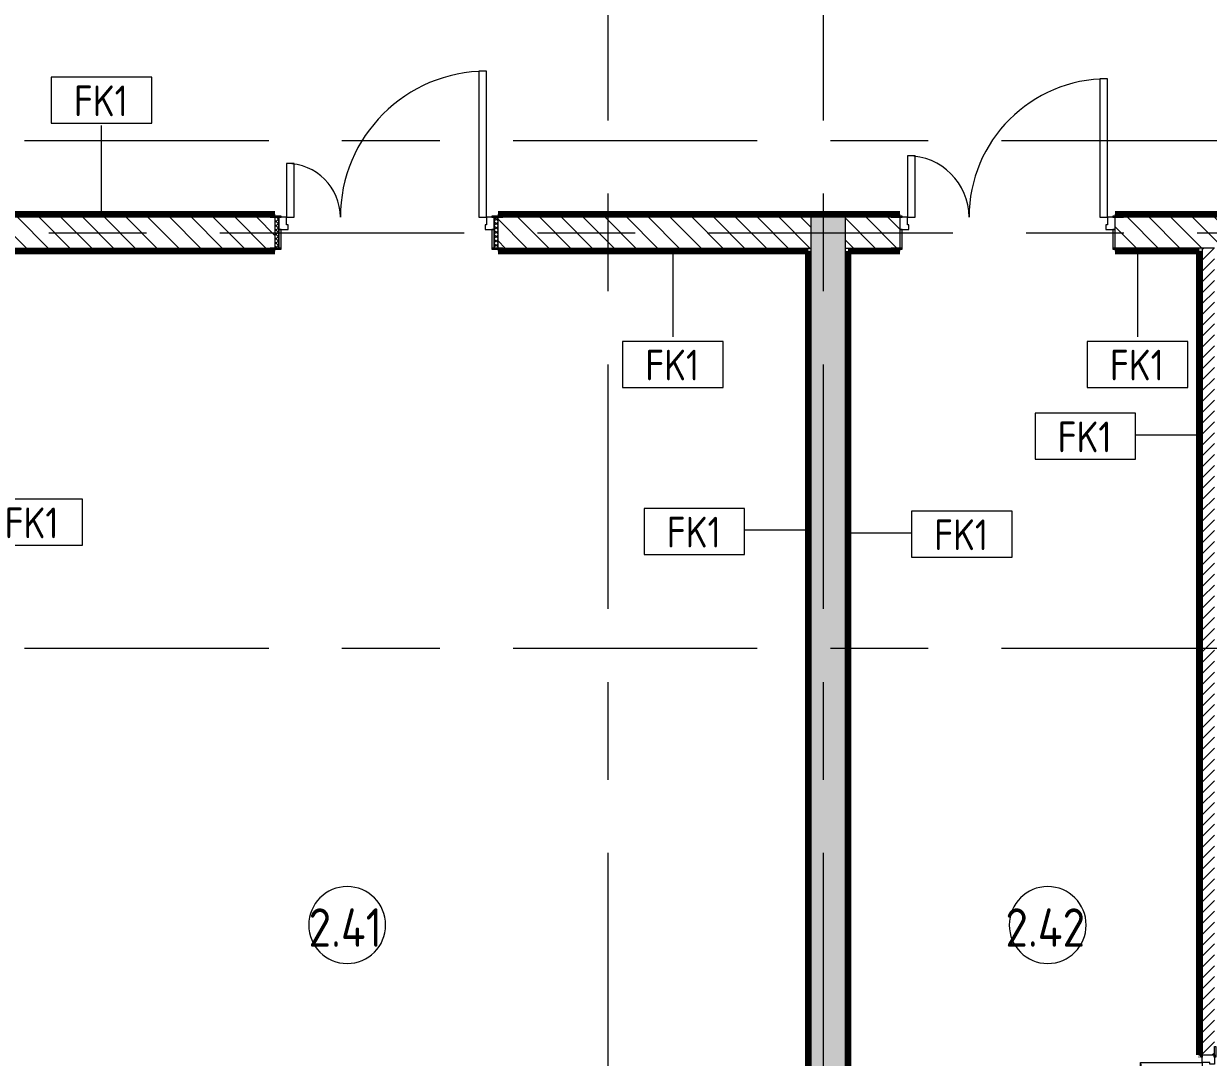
# Model space of a CAD drawing. Header units: millimetres. Extents: x 81731 to 272849, y -8553 to 29000.
# Drawn here: x 102012 to 109710, y 5139 to 11859 of the extents above; entities that cross this region are included whole.
import ezdxf

# ---------------------------------------------------------------- set-up
doc = ezdxf.new("R2010")
doc.units = ezdxf.units.MM
doc.linetypes.add('Осевая', pattern=[3175, 635, -476.25, 1587.5, -476.25])
for name, color, linetype, lineweight in [('A-AREA-IDEN', 7, 'Continuous', 9), ('A-DOOR', 7, 'Continuous', 9), ('A-DOOR-1', 7, 'Continuous', 13), ('A-DOOR-FRAM', 7, 'Continuous', 13), ('A-DOOR-FRAM-1', 7, 'Continuous', 9), ('A-WALL', 7, 'Continuous', 9), ('A-WALL-IDEN', 7, 'Continuous', 9), ('I-WALL', 7, 'Continuous', 9), ('Оси-2', 7, 'Осевая', 9)]:
    doc.layers.add(name, color=color, linetype=linetype, lineweight=lineweight)
for name, color, linetype, lineweight, true_color in [('A-WALL-2', 7, 'Continuous', 9, 0xff80c0), ('I-WALL-4', 7, 'Continuous', 9, 0xc0c0c0), ('I-WALL-7', 7, 'Continuous', 80, 0xff80c0)]:
    doc.layers.add(name, color=color, linetype=linetype, lineweight=lineweight, true_color=true_color)
doc.styles.add('GOST Common', font='GOST_Common.ttf', dxfattribs={"width": 0.9, "height": 250})
doc.styles.add('GOST Common_1', font='GOST_Common.ttf', dxfattribs={"width": 0.9, "height": 200})
pattern_1 = [(135, (0, 0), (-70.71068, -70.71068), [])]
pattern_2 = [(0, (0, 0), (121.92, 30.48), [10.058, -81.382, 10.058, -81.382, -487.68]), (0, (0, 0), (121.92, 30.48), [-182.88, 10.058, -172.822, 10.058, -81.382, -213.36]), (0, (0, 0), (121.92, 30.48), [-457.2, 10.058, -50.902, 10.058, -142.342]), (120, (45.72, 15.24), (-87.356454, 90.345817), [10.058, -81.382, 10.058, -81.382, -487.68]), (120, (45.72, 15.24), (-87.356454, 90.345817), [-182.88, 10.058, -172.822, 10.058, -81.382, -213.36]), (120, (45.72, 15.24), (-87.356454, 90.345817), [-457.2, 10.058, -50.902, 10.058, -142.342]), (240, (60.96, 76.2), (-34.563546, -120.825817), [10.058, -81.382, 10.058, -81.382, -487.68]), (240, (60.96, 76.2), (-34.563546, -120.825817), [-182.88, 10.058, -172.822, 10.058, -81.382, -213.36]), (240, (60.96, 76.2), (-34.563546, -120.825817), [-457.2, 10.058, -50.902, 10.058, -142.342])]

# ---------------------------------------------------------------- blocks, each defined once
blk = doc.blocks.new('110_Дверь_СКБ_2Ст - Д-2а_л_ Из коридора на лестницу-32216062-План отделки стен 2 этажа в осях 23-33')
at = {"layer": 'A-DOOR'}
for centre, radius, start, end in [((662.5, 100), 900, 90, 180), ((-637.5, 100), 400, 360, 90)]:
    blk.add_arc(centre, radius, start, end, dxfattribs=at)
at = {"layer": 'A-DOOR-1'}
for p, q in [((662.5, 1000), (612.5, 1000)), ((612.5, 1000), (612.5, 100)), ((662.5, 100), (662.5, 1000)), ((-637.5, 500), (-637.5, 100)), ((-587.5, 500), (-637.5, 500)), ((-587.5, 100), (-587.5, 500)), ((-637.5, 100), (-587.5, 100)), ((612.5, 100), (662.5, 100))]:
    blk.add_line(p, q, dxfattribs=at)
at = {"layer": 'A-DOOR-FRAM'}
for p, q in [((-672.5, 108), (-742.5, 108)), ((-742.5, 108), (-742.5, 100)), ((-742.5, 100), (-672.5, 100)), ((-637.5, 100), (-687.5, 100)), ((-687.5, 100), (-687.5, 20)), ((-672.5, 100), (-672.5, 108)), ((-637.5, 50), (-637.5, 100)), ((662.5, 100), (662.5, 50)), ((712.5, 100), (662.5, 100)), ((767.5, 108), (697.5, 108)), ((697.5, 108), (697.5, 100)), ((697.5, 100), (767.5, 100)), ((712.5, 20), (712.5, 100)), ((767.5, 100), (767.5, 108)), ((-687.5, 20), (-627.5, 20)), ((-672.5, 20), (-687.5, 20)), ((-687.5, 20), (-687.5, -100)), ((-672.5, -100), (-672.5, 20)), ((-627.5, 50), (-637.5, 50)), ((-627.5, 20), (-627.5, 50)), ((662.5, 50), (652.5, 50)), ((652.5, 50), (652.5, 20)), ((652.5, 20), (712.5, 20)), ((712.5, 20), (697.5, 20)), ((697.5, 20), (697.5, -100)), ((712.5, -100), (712.5, 20)), ((-672.5, -100), (-742.5, -100)), ((-742.5, -100), (-742.5, -108)), ((-742.5, -108), (-672.5, -108)), ((-687.5, -100), (-672.5, -100)), ((-672.5, -108), (-672.5, -100)), ((697.5, -100), (712.5, -100)), ((767.5, -100), (697.5, -100)), ((697.5, -100), (697.5, -108)), ((697.5, -108), (767.5, -108)), ((767.5, -108), (767.5, -100))]:
    blk.add_line(p, q, dxfattribs=at)
blk = doc.blocks.new('110_Дверь_СКБ_2Ст - Д-6_л__ ДОО_Дв_1450x2100h_Дверь из раздевальной в коридор-25835678-План отделки стен 2 этажа в осях 23-33')
at = {"layer": 'A-DOOR'}
h = blk.add_hatch(dxfattribs=at)
h.set_pattern_fill('FP_17', color=256, style=0, pattern_type=2)
h.set_pattern_definition([(135, (1576.41, 164.685), (-14.14214, -14.14214), []), (225, (1576.41, 164.685), (14.14214, -14.14214), [])])
h.paths.add_polyline_path([(737.5, -100), (737.5, 100), (712.5, 100), (712.5, -100)])
at = {"layer": 'A-DOOR-FRAM-1'}
h = blk.add_hatch(dxfattribs=at)
h.set_pattern_fill('FP_18', color=256, style=0, pattern_type=2)
h.set_pattern_definition([(45, (-546.384, 164.685), (-14.1421, 14.1421), []), (135, (-546.384, 164.685), (-14.1421, -14.1421), [])])
h.paths.add_polyline_path([(-687.5, -100), (-687.5, 100), (-712.5, 100), (-712.5, -100)])
at = {"layer": 'A-DOOR'}
for centre, radius, start, end in [((662.5, 100), 950, 90, 180), ((-637.5, 100), 350, 360, 90)]:
    blk.add_arc(centre, radius, start, end, dxfattribs=at)
at = {"layer": 'A-DOOR-1'}
for p, q in [((662.5, 1050), (612.5, 1050)), ((612.5, 1050), (612.5, 100)), ((662.5, 100), (662.5, 1050)), ((-637.5, 450), (-637.5, 100)), ((-587.5, 450), (-637.5, 450)), ((-587.5, 100), (-587.5, 450)), ((-637.5, 100), (-587.5, 100)), ((612.5, 100), (662.5, 100))]:
    blk.add_line(p, q, dxfattribs=at)
at = {"layer": 'A-DOOR-FRAM'}
for p, q in [((-672.5, 108), (-742.5, 108)), ((-742.5, 108), (-742.5, 100)), ((-742.5, 100), (-672.5, 100)), ((-687.5, 100), (-712.5, 100)), ((-712.5, 100), (-712.5, -100)), ((-637.5, 100), (-687.5, 100)), ((-687.5, 100), (-687.5, 20)), ((-687.5, -100), (-687.5, 100)), ((-672.5, 100), (-672.5, 108)), ((-637.5, 50), (-637.5, 100)), ((662.5, 100), (662.5, 50)), ((712.5, 100), (662.5, 100)), ((767.5, 108), (697.5, 108)), ((697.5, 108), (697.5, 100)), ((697.5, 100), (767.5, 100)), ((712.5, 20), (712.5, 100)), ((737.5, 100), (712.5, 100)), ((712.5, 100), (712.5, -100)), ((737.5, -100), (737.5, 100)), ((767.5, 100), (767.5, 108)), ((-687.5, 20), (-627.5, 20)), ((-672.5, 20), (-687.5, 20)), ((-687.5, 20), (-687.5, -100)), ((-672.5, -100), (-672.5, 20)), ((-627.5, 50), (-637.5, 50)), ((-627.5, 20), (-627.5, 50)), ((662.5, 50), (652.5, 50)), ((652.5, 50), (652.5, 20)), ((652.5, 20), (712.5, 20)), ((712.5, 20), (697.5, 20)), ((697.5, 20), (697.5, -100)), ((712.5, -100), (712.5, 20)), ((-672.5, -100), (-742.5, -100)), ((-742.5, -100), (-742.5, -108)), ((-742.5, -108), (-672.5, -108)), ((-712.5, -100), (-687.5, -100)), ((-687.5, -100), (-672.5, -100)), ((-672.5, -108), (-672.5, -100)), ((697.5, -100), (712.5, -100)), ((767.5, -100), (697.5, -100)), ((697.5, -100), (697.5, -108)), ((697.5, -108), (767.5, -108)), ((712.5, -100), (737.5, -100)), ((767.5, -108), (767.5, -100))]:
    blk.add_line(p, q, dxfattribs=at)
blk = doc.blocks.new('110_Дверь_СКБ_2Ст - Д-5_п_ Из игровой в коридор-32351726-План отделки стен 2 этажа в осях 23-33')
at = {"layer": 'A-DOOR'}
for centre, radius, start, end in [((-637.5, -40), 400, 270, 0), ((662.5, -40), 900, 180, 270)]:
    blk.add_arc(centre, radius, start, end, dxfattribs=at)
at = {"layer": 'A-DOOR-1'}
for p, q in [((-637.5, -40), (-587.5, -40)), ((-637.5, -440), (-637.5, -40)), ((-587.5, -40), (-587.5, -440)), ((612.5, -40), (662.5, -40)), ((612.5, -940), (612.5, -40)), ((662.5, -40), (662.5, -940)), ((-587.5, -440), (-637.5, -440)), ((662.5, -940), (612.5, -940))]:
    blk.add_line(p, q, dxfattribs=at)
at = {"layer": 'A-DOOR-FRAM'}
for p, q in [((-742.5, 48), (-672.5, 48)), ((-742.5, 40), (-742.5, 48)), ((-672.5, 40), (-742.5, 40)), ((-687.5, 40), (-627.5, 40)), ((-687.5, -40), (-687.5, 40)), ((-687.5, 40), (-672.5, 40)), ((-687.5, 39), (-687.5, 40)), ((-672.5, 39), (-687.5, 39)), ((-672.5, 48), (-672.5, 40)), ((-672.5, 40), (-672.5, 39)), ((-637.5, 10), (-637.5, -40)), ((-627.5, 10), (-637.5, 10)), ((-627.5, 40), (-627.5, 10)), ((652.5, 40), (712.5, 40)), ((652.5, 10), (652.5, 40)), ((662.5, 10), (652.5, 10)), ((662.5, -40), (662.5, 10)), ((697.5, 40), (697.5, 48)), ((697.5, 48), (767.5, 48)), ((697.5, 39), (697.5, 40)), ((697.5, 40), (712.5, 40)), ((767.5, 40), (697.5, 40)), ((712.5, 39), (697.5, 39)), ((712.5, 40), (712.5, -40)), ((712.5, 40), (712.5, 39)), ((767.5, 48), (767.5, 40)), ((-742.5, -40), (-672.5, -40)), ((-742.5, -48), (-742.5, -40)), ((-672.5, -48), (-742.5, -48)), ((-637.5, -40), (-687.5, -40)), ((-672.5, -40), (-672.5, -48)), ((712.5, -40), (662.5, -40)), ((697.5, -48), (697.5, -40)), ((697.5, -40), (767.5, -40)), ((767.5, -48), (697.5, -48)), ((767.5, -40), (767.5, -48))]:
    blk.add_line(p, q, dxfattribs=at)
blk = doc.blocks.new('Марка_Помещения - Номер-25198446-План отделки стен 2 этажа в осях 23-33')
at = {"layer": 'A-AREA-IDEN'}
for start, end in [(360, 180), (180, 360)]:
    blk.add_arc((0, 0), 2.5, start, end, dxfattribs=at)
blk = doc.blocks.new('М_стена_0001 - Типоразмер_без рамки-25382661-План отделки стен 2 этажа в осях 23-33')
at = {"layer": 'A-WALL-IDEN'}
for p, q in [((3.258, 1.523), (-3.273, 1.523)), ((-3.273, 1.523), (-3.273, -1.477)), ((3.258, -1.477), (3.258, 1.523)), ((-3.273, -1.477), (3.258, -1.477))]:
    blk.add_line(p, q, dxfattribs=at)

msp = doc.modelspace()

# ---------------------------------------------------------------- hatches: boundary and pattern name
at = {"layer": 'I-WALL'}
h = msp.add_hatch(dxfattribs=at)
h.set_pattern_fill('FP_39', color=256, style=0, pattern_type=2)
h.set_pattern_definition(pattern_2)
h.paths.add_polyline_path([(107650, 10600), (107650, 10608), (107705, 10608), (107705, 10620), (105095, 10620), (105095, 10608), (105125, 10608), (105125, 10600), (107130, 10600)])
h.paths.add_polyline_path([(121190, 10600), (121189, 10620), (111180, 10620), (111180, 10608), (111210, 10608), (111210, 10600), (120779.7, 10600)])
h.paths.add_polyline_path([(103615, 10600), (103615, 10608), (103645, 10608), (103645, 10620), (100809, 10620), (100809, 10600), (102678.2, 10600)])
h.paths.add_polyline_path([(110200, 10600), (110200, 10608), (110230, 10608), (110230, 10620), (109105, 10620), (109105, 10608), (109160, 10608), (109160, 10600)])
h = msp.add_hatch(dxfattribs=at)
h.set_pattern_fill('FP_4', color=256, style=0, pattern_type=2)
h.set_pattern_definition(pattern_1)
h.paths.add_polyline_path([(105125, 10400), (107130, 10400), (107130, 10600), (105095, 10600), (105095, 10400)])
h.paths.add_polyline_path([(102678.2, 10400), (103645, 10400), (103645, 10600), (101610, 10600), (101610, 10400)])
h = msp.add_hatch(dxfattribs=at)
h.set_pattern_fill('FP_2', color=256, style=0, pattern_type=2)
h.set_pattern_definition([(45, (0, 0), (-57.024626, 57.024626), []), (45, (57.025, 0), (-57.024626, 57.024626), [100.806, -20.161, 3.353, -16.808])])
h.paths.add_polyline_path([(107350, 2400), (107350, 10600), (107130, 10600), (107130, 2400), (107330, 2400)])
h = msp.add_hatch(dxfattribs=at)
h.set_pattern_fill('FP_4', color=256, style=0, pattern_type=2)
h.set_pattern_definition(pattern_1)
h.paths.add_polyline_path([(121210, 10400), (121210, 10600), (119330, 10600), (119330, 10400), (120779.7, 10400)])
h.paths.add_polyline_path([(107650, 10400), (107705, 10400), (107705, 10600), (107350, 10600), (107350, 10400)])
h.paths.add_polyline_path([(111180, 10400), (111930, 10400), (111930, 10600), (111180, 10600)])
h.paths.add_polyline_path([(109105, 10400), (110230, 10400), (110230, 10600), (109105, 10600), (109105, 10520)])
h = msp.add_hatch(dxfattribs=at)
h.set_pattern_fill('FP_39', color=256, style=0, pattern_type=2)
h.set_pattern_definition(pattern_2)
h.paths.add_polyline_path([(105264.1, 10380), (107110, 10380), (107110, 10400), (105125, 10399.7), (105125, 10392), (105095, 10392), (105095, 10380), (105125, 10380)])
h.paths.add_polyline_path([(101630, 10380), (103645, 10380), (103645, 10392), (103615, 10392), (103615, 10400), (101610, 10400), (101610, 10380)])
h = msp.add_hatch(dxfattribs=at)
h.set_pattern_fill('FP_39', color=256, style=0, pattern_type=2)
h.set_pattern_definition(pattern_2)
h.paths.add_polyline_path([(107130, 150), (107130, 10400), (107110, 10400), (107110, 150)])
h = msp.add_hatch(dxfattribs=at)
h.set_pattern_fill('FP_39', color=256, style=0, pattern_type=2)
h.set_pattern_definition(pattern_2)
h.paths.add_polyline_path([(109105, 10380), (109650, 10380), (109650, 10400), (109160, 10400), (109160, 10392), (109105, 10392)])
h.paths.add_polyline_path([(107705, 10380), (107705, 10392), (107650, 10392), (107650, 10400), (107350, 10400), (107350, 10380), (107650, 10380)])
h = msp.add_hatch(dxfattribs=at)
h.set_pattern_fill('FP_39', color=256, style=0, pattern_type=2)
h.set_pattern_definition(pattern_2)
h.paths.add_polyline_path([(109670, 150), (109669.7, 3700), (109662, 3700), (109662, 3755), (109650, 3755), (109650, 150)])
h.paths.add_polyline_path([(109662, 5155), (109662, 5210), (109670, 5210), (109670, 10400), (109650, 10400), (109650, 5155)])
h = msp.add_hatch(dxfattribs=at)
h.set_pattern_fill('FP_5', color=256, style=0, pattern_type=2)
h.set_pattern_definition([(45, (0, 0), (-35.35534, 35.35534), [])])
h.paths.add_polyline_path([(109670, 100), (109750, 100), (109749, 3755), (109670, 3755), (109670, 150)])
h.paths.add_polyline_path([(109670, 5155), (109750, 5155), (109750, 10400), (109670, 10400), (109670, 5210)])
h = msp.add_hatch(dxfattribs=at)
h.set_pattern_fill('FP_39', color=256, style=0, pattern_type=2)
h.set_pattern_definition(pattern_2)
h.paths.add_polyline_path([(107370, 2400), (107370, 10380), (107350, 10380), (107350, 2400)])

# ---------------------------------------------------------------- linework, layer by layer
at = {"layer": 'A-WALL'}
for p, q in [((103615, 10600), (100809, 10600)), ((103645, 10620), (100829, 10620)), ((107130, 10600), (105125, 10600)), ((107130, 10400), (107130, 10600)), ((107350, 10600), (107350, 2400)), ((101610, 10400), (103615, 10400)), ((105125, 10400), (107130, 10400)), ((107350, 10400), (107650, 10400)), ((109750, 10400), (109160, 10400)), ((109670, 10400), (109670, 5210)), ((107370, 2400), (107370, 10380)), ((109650, 10380), (109650, 10379))]:
    msp.add_line(p, q, dxfattribs=at)
at = {"layer": 'A-WALL-2'}
for p, q in [((107110, 10379), (107110, 10380)), ((109650, 5155), (109650, 10379))]:
    msp.add_line(p, q, dxfattribs=at)
at = {"layer": 'A-WALL-IDEN'}
for p, q in [((102518.1, 10620.5), (102518.1, 11197.2)), ((106230.8, 10379.5), (106230.8, 9823.7)), ((109250, 10379.5), (109250, 9823.7)), ((109649.5, 9184.7), (109237, 9184.7)), ((107109.5, 8565.7), (106697, 8565.7)), ((107370.5, 8548.3), (107781.4, 8548.3))]:
    msp.add_line(p, q, dxfattribs=at)
at = {"layer": 'I-WALL-4'}
for p, q in [((103645, 10608), (103645, 10620)), ((105095, 10620), (105095, 10608)), ((107650, 10600), (107130, 10600)), ((107705, 10608), (107705, 10620)), ((109105, 10620), (109105, 10608)), ((110200, 10600), (109160, 10600)), ((103645, 10380), (103645, 10392)), ((105095, 10392), (105095, 10380)), ((107130, 150), (107130, 10400)), ((107705, 10380), (107705, 10392)), ((109105, 10392), (109105, 10380)), ((109650, 5155), (109662, 5155))]:
    msp.add_line(p, q, dxfattribs=at)
at = {"layer": 'I-WALL-7'}
for p, q in [((103645, 10621), (100829, 10621)), ((103645, 10620), (103645, 10621)), ((107705, 10621), (105095, 10621)), ((105095, 10621), (105095, 10620)), ((105095, 10620), (107705, 10620)), ((107705, 10620), (107705, 10621)), ((110230, 10621), (109105, 10621)), ((109105, 10621), (109105, 10620)), ((109105, 10620), (110230, 10620)), ((103645, 10380), (101630, 10380)), ((101631, 10379), (103645, 10379)), ((103645, 10379), (103645, 10380)), ((107110, 10380), (105095, 10380)), ((105095, 10380), (105095, 10379)), ((105095, 10379), (107109, 10379)), ((107109, 10379), (107109, 171)), ((107110, 150), (107110, 10379)), ((107705, 10380), (107370, 10380)), ((107371, 10379), (107705, 10379)), ((107371, 522), (107371, 10379)), ((107705, 10379), (107705, 10380)), ((109650, 10380), (109105, 10380)), ((109105, 10380), (109105, 10379)), ((109105, 10379), (109649, 10379)), ((109649, 10379), (109649, 5155)), ((109649, 5155), (109650, 5155))]:
    msp.add_line(p, q, dxfattribs=at)
at = {"layer": 'Оси-2'}
for p, q in [((105810, 593.7), (105810, 19528.3)), ((107210, 593.7), (107210, 19528.3)), ((85030.7, 11100), (120319, 11100)), ((86300.7, 10500), (120319, 10500)), ((85030.7, 7800), (122760, 7800))]:
    msp.add_line(p, q, dxfattribs=at)

# ---------------------------------------------------------------- block references
at = {"layer": 'A-AREA-IDEN', "xscale": 99.99999999999993, "yscale": 99.99999999999993, "zscale": 99.99999999999993}
for p in [(104114.4, 5999.1), (108666.4, 5999.1)]:
    msp.add_blockref('Марка_Помещения - Номер-25198446-План отделки стен 2 этажа в осях 23-33', p, dxfattribs=at)
at = {"layer": 'A-DOOR'}
for name, p in [('110_Дверь_СКБ_2Ст - Д-6_л__ ДОО_Дв_1450x2100h_Дверь из раздевальной в коридор-25835678-План отделки стен 2 этажа в осях 23-33', (104357.5, 10500)), ('110_Дверь_СКБ_2Ст - Д-2а_л_ Из коридора на лестницу-32216062-План отделки стен 2 этажа в осях 23-33', (108392.5, 10500))]:
    msp.add_blockref(name, p, dxfattribs=at)
at = {"layer": 'A-DOOR', "rotation": 269.9999999999999}
msp.add_blockref('110_Дверь_СКБ_2Ст - Д-5_п_ Из игровой в коридор-32351726-План отделки стен 2 этажа в осях 23-33', (109710, 4467.5), dxfattribs=at)
at = {"layer": 'A-WALL-IDEN', "xscale": 99.99999999999993, "yscale": 99.99999999999993, "zscale": 99.99999999999993}
for p in [(102518.9, 11358.8), (106231.6, 9641.2), (109250.8, 9641.2), (108911.2, 9174.3), (102068.8, 8615.2), (106371.2, 8555.3), (108108.8, 8537.9)]:
    msp.add_blockref('М_стена_0001 - Типоразмер_без рамки-25382661-План отделки стен 2 этажа в осях 23-33', p, dxfattribs=at)

# ---------------------------------------------------------------- texts
at = {"layer": 'A-AREA-IDEN', "char_height": 250, "attachment_point": 1, "style": 'GOST Common'}
for s, insert, width in [('2.41', (103863.5, 6107.6), 627.721), ('2.42', (108391.6, 6107.6), 685.443)]:
    msp.add_mtext(s, dxfattribs=dict(at, insert=insert, width=width))
at = {"layer": 'A-WALL-IDEN', "char_height": 200, "width": 447.342, "attachment_point": 1, "style": 'GOST Common_1'}
for insert in [(102338.6, 11456.8), (106051.3, 9739.2), (109070.6, 9739.2), (108731, 9272.3), (101888.5, 8713.3), (106191, 8653.3), (107928.5, 8635.9)]:
    msp.add_mtext('FK1', dxfattribs=dict(at, insert=insert))

doc.saveas('drawing.dxf')
